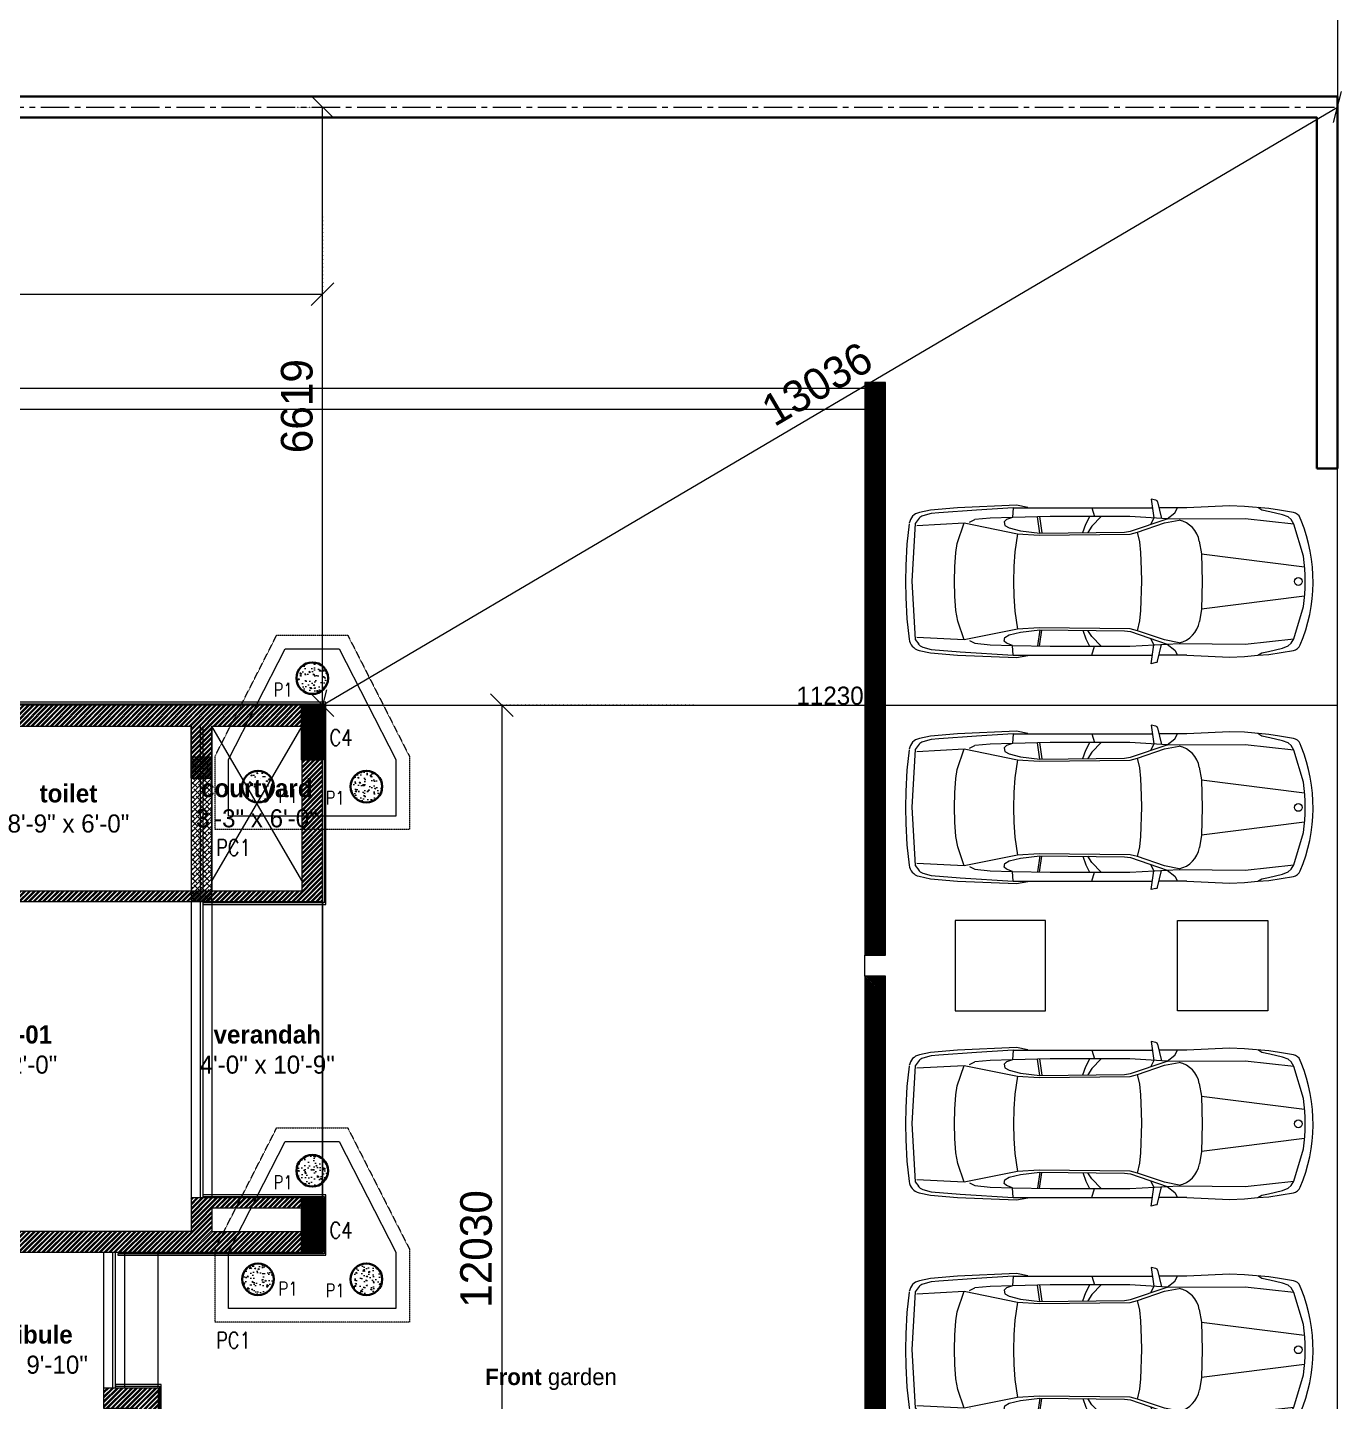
# Model space of a CAD drawing. Header units: metres. Extents: x 5205117 to 5948571, y 646915 to 1143748.
# Drawn here: x 5581328 to 5595868, y 679025 to 694226 of the extents above; entities that cross this region are included whole.
import ezdxf

# ---------------------------------------------------------------- set-up
doc = ezdxf.new("R2010")
doc.units = ezdxf.units.M
doc.header["$MEASUREMENT"] = 0
doc.header["$PDMODE"] = 35
doc.header["$PDSIZE"] = 10
for name, pattern in [('CENTER', [2, 1.25, -0.25, 0.25, -0.25]), ('DASHED', [0.75, 0.5, -0.25]), ('DOT', [0.25, 0, -0.25]), ('DOT2', [0.125, 0, -0.125]), ('HIDDEN', [0.375, 0.25, -0.125])]:
    doc.linetypes.add(name, pattern=pattern)
doc.layers.get('0').update_dxf_attribs({"color": 1, "linetype": 'DASHED', "lineweight": 30})
for name, color, linetype, lineweight in [('A-Center line', 1, 'CENTER', 9), ('CAR', 251, 'Continuous', 0), ('dim start point', 10, 'Continuous', 0), ('H-Lintel level', 250, 'Continuous', 0), ('landscape lines', 7, 'Continuous', 0), ('plot 5', 7, 'Continuous', 30), ('road', 7, 'Continuous', 9), ('S-COLUMN & WALL', 5, 'Continuous', 30), ('S-COLUMN_H', 250, 'Continuous', 0), ('S-FOUND-EXCAVATION', 253, 'HIDDEN', 0), ('S-FOUND-FOOTING', 7, 'Continuous', 15), ('S-PILE', 96, 'Continuous', 30), ('S-TEXT COL.', 1, 'Continuous', 0), ('S-TEXT PILE', 7, 'Continuous', 0)]:
    doc.layers.add(name, color=color, linetype=linetype, lineweight=lineweight)
doc.layers.add('A-GF', color=8, linetype='Continuous', lineweight=0, transparency=0.5)
doc.styles.add('CENTURY GOTHIC', font='GOTHIC.TTF')
doc.styles.add('SETU 1', font='romans.shx', dxfattribs={"width": 0.8})
doc.styles.get("Standard").update_dxf_attribs({"font": 'GOTHIC.TTF'})
doc.dimstyles.get("Standard").update_dxf_attribs({"dimtxt": 2, "dimasz": 1, "dimexe": 0, "dimexo": 0, "dimgap": 0.1, "dimtad": 1, "dimdsep": 46, "dimtxsty": 'Standard', "dimblk": 'OBLIQUE', "dimcen": 0.1, "dimclrd": 256, "dimclre": 256, "dimclrt": 256, "dimadec": 0, "dimazin": 0, "dimtfac": 1, "dimtofl": 0, "dimtmove": 1, "dimatfit": 2, "dimldrblk": 'OPEN90', "dimfxl": 1, "dimtolj": 1, "dimtzin": 0, "dimlwd": -1, "dimlwe": -1, "dimarcsym": 0})
pattern_1 = [(45, (2317953.326714668, 858628.1978286222), (-6.629126073623847, 6.629126073623841), [])]

# ---------------------------------------------------------------- blocks, each defined once
blk = doc.blocks.new('A$C4CA47BB0')
at = {"layer": 'CAR'}
for p, q in [((-4.23915245812168, -0.4433533960382192), (-4.512537461981992, -0.4867865871019603)), ((-4.119777241818156, -0.4335420214993064), (-4.23915245812168, -0.4433533960382192)), ((-4.119777241818156, -0.4335420214993064), (-4.161233670527508, -0.460955191476387)), ((-3.971470406830122, -0.4191985354336794), (-4.119777241818156, -0.4335420214993064)), ((-3.806537173546531, -0.4138500242424925), (-3.971470406830122, -0.4191985354336794)), ((-3.33223402553449, -0.434919695935605), (-3.806537173546531, -0.4138500242424925)), ((-3.33223402553449, -0.434919695935605), (-3.025185747348587, -0.434919695935605)), ((-3.199901198038788, -0.4903729141969961), (-3.231295683119242, -0.4343948675777938)), ((-3.00991424447966, -0.369602255830614), (-3.052684110818518, -0.5525249832808186)), ((-2.991567119879619, -0.3516633310682664), (-2.937115266826368, -0.3402373804092349)), ((-2.937115266826368, -0.3402373804092349), (-2.968129342465545, -0.5479710039053316)), ((-1.411737642163643, -0.434919695935605), (-2.951252830658632, -0.434919695935605)), ((-2.282170936856346, -0.4340686721770908), (-2.312277496794195, -0.5325705718460085)), ((-1.446908886851815, -0.4075885303900577), (-1.574946504506442, -0.4308814333089686)), ((-0.7938825493911279, -0.434919695935605), (-1.446908886851815, -0.4075885303900577)), ((-1.411737642163643, -0.434919695935605), (-1.405389132494747, -0.5429960684505204)), ((-0.8235004996040514, -0.4708066570692608), (-1.411737642163643, -0.434919695935605)), ((-0.4965825478921033, -0.4608185174256505), (-0.7938825493911279, -0.434919695935605)), ((-3.979561966223628, -0.5570188260753639), (-4.516194859586903, -0.6147335443038173)), ((-4.486498321801264, -0.5659226849147672), (-4.516194859586903, -0.6147335443038173)), ((-4.455077868648004, -0.5361714775062865), (-4.486498321801264, -0.5659226849147672)), ((-4.391557236740482, -0.5134398493537446), (-4.455077868648004, -0.5361714775062865)), ((-4.236782530078926, -0.4760002710045228), (-4.391557236740482, -0.5134398493537446)), ((-4.161233670527508, -0.460955191476387), (-4.236782530078926, -0.4760002710045228)), ((-3.248851464961263, -0.5621650596731342), (-3.979561966223628, -0.5570188260753639)), ((-2.703552525612395, -0.5325705718460085), (-3.248851464961263, -0.5621650596731342)), ((-3.248209552501066, -0.5716921521816403), (-3.086220733852315, -0.6028975714925764)), ((-3.11527171454145, -0.5557924042586819), (-3.199901198038788, -0.4903729141969961)), ((-2.708015844533293, -0.6954003914852365), (-3.11527171454145, -0.5557924042586819)), ((-3.086220733852315, -0.6028975714925764), (-2.785196136674131, -0.7053229275807098)), ((-2.968129342465545, -0.5479710039053316), (-2.935410030253479, -0.6175818315241486)), ((-1.821557061784915, -0.5325705718460085), (-2.703552525612395, -0.5325705718460085)), ((-2.384852329003479, -0.5325705718460085), (-2.282170936856346, -0.6395535519532132)), ((-2.216802927358003, -0.6154551832914876), (-2.257087148293067, -0.5325705718460085)), ((-1.405389132494747, -0.5429960684505204), (-1.821557061784915, -0.5325705718460085)), ((-1.702293918202485, -0.5355591777570226), (-1.728194562010685, -0.7116700705082621)), ((-1.705928992374538, -0.7149429584478639), (-1.679632449393466, -0.536125919490587)), ((-1.459355792665519, -0.7227443132760527), (-0.8694578325939799, -0.6032656802690326)), ((-1.405389132494747, -0.5429960684505204), (-1.335718168294988, -0.5660994500194647)), ((-1.155897486223693, -0.5485049438611895), (-1.405389132494747, -0.5429960684505204)), ((-1.335718168294988, -0.5660994500194647), (-1.310824812237115, -0.5892757244164386)), ((-1.310824812237115, -0.5892757244164386), (-1.319838010314925, -0.6300465049716877)), ((-0.9885196097475271, -0.5660994500194647), (-1.155897486223693, -0.5485049438611895)), ((-0.9285484029387587, -0.595741318184082), (-0.9885196097475271, -0.5660994500194647)), ((-0.8694578325939799, -0.6032656802690326), (-0.3464246906714834, -0.6294688293146464)), ((-0.8694578325939799, -0.6032656802690326), (-0.7997643171765956, -0.8122895068026992)), ((-0.5024791220293992, -0.4986662956089276), (-0.8235004996040514, -0.4708066570692608)), ((-0.413251923460848, -0.5239601066368778), (-0.5024791220293992, -0.4986662956089276)), ((-0.3692986876267241, -0.4879619839412044), (-0.4965825478921033, -0.4608185174256505)), ((-0.3286374741073814, -0.608530364710532), (-0.3658465288899606, -0.554970537632471)), ((-4.516194859586903, -0.6147335443038173), (-4.622074880100627, -0.9716824296428968)), ((-2.785196136674131, -0.7053229275807098), (-2.810944161128646, -0.8129619431347237)), ((-2.785196136674131, -0.7053229275807098), (-2.706967098980385, -0.7271689078843337)), ((-2.64346560143531, -0.7047871653030597), (-2.708015844533293, -0.6954003914852365)), ((-2.706967098980385, -0.7271689078843337), (-1.699226041338988, -0.7380846087526152)), ((-1.704436056157647, -0.7149593593348982), (-2.64346560143531, -0.7047871653030597)), ((-2.282170936856346, -0.6395535519532132), (-2.236429776652585, -0.7091971813460987)), ((-2.182683617285875, -0.7097785016430862), (-2.216802927358003, -0.6154551832914876)), ((-1.491078751050736, -0.6884136140015471), (-1.704436056157647, -0.7149593593348982)), ((-1.699226041338988, -0.7380846087526152), (-1.459355792665519, -0.7227443132760527)), ((-1.366186914467107, -0.6583726576063782), (-1.491078751050736, -0.6884136140015471)), ((-1.428274746747775, -0.9226109783958236), (-1.459355792665519, -0.7227443132760527)), ((-1.319838010314925, -0.6300465049716877), (-1.366186914467107, -0.6583726576063782)), ((-0.2905997189918708, -1.252655121228599), (-0.3286374741073814, -0.608530364710532)), ((-0.2361556108044169, -0.8369928859301581), (-0.2604740246842994, -0.6118761454781634)), ((-3.494170452457183, -0.9429863459099579), (-3.471569120234562, -0.8053154855642788)), ((-2.810944161128646, -0.8129619431347237), (-2.824308605406259, -0.9283239537271584)), ((-0.7997643171765956, -0.8122895068026992), (-0.7771700464454623, -0.9293189408163016)), ((-0.2226601872243918, -1.072504143536207), (-0.2361556108044169, -0.8369928859301581)), ((-4.635226568447251, -1.087376102595954), (-3.494170452457183, -0.9429863459099579)), ((-3.50375449249259, -1.25), (-3.494170452457183, -0.9429863459099579)), ((-2.824308605406259, -0.9283239537271584), (-2.834001073520994, -1.253956258195103)), ((-1.416734901044037, -1.086279065548297), (-1.428274746747775, -0.9226109783958236)), ((-0.7771700464454623, -0.9293189408163016), (-0.7646226851975368, -1.088748310068695)), ((-1.4146597333729, -1.246767203114359), (-1.416734901044037, -1.086279065548297)), ((-0.7646226851975368, -1.088748310068695), (-0.7622267890892542, -1.253236441527406)), ((-0.218342198373648, -1.250001822321792), (-0.2226601872243918, -1.072504143536207)), ((-4.729999999999563, -1.25), (-4.729925284855199, -1.25)), ((-3.494170452457183, -1.557017298735445), (-3.50375449249259, -1.25)), ((-2.834001073520994, -1.253956258195103), (-2.830616112860298, -1.380616656997518)), ((-1.416734901044037, -1.413722756773495), (-1.4146597333729, -1.246767203114359)), ((-0.7622267890892542, -1.253236441527406), (-0.7646226851975373, -1.41125533457307)), ((-0.3286374741073814, -1.891473279931233), (-0.2905997189918708, -1.252655121228599)), ((-0.2226601872243918, -1.427499501105558), (-0.218342198373648, -1.250001822321792)), ((-3.494170452457183, -1.557017298735445), (-4.635226568447251, -1.412625719724019)), ((-2.830616112860298, -1.380616656997518), (-2.824308605406259, -1.571677868598272)), ((-1.428274746747775, -1.577392666245942), (-1.416734901044037, -1.413722756773495)), ((-0.7646226851975373, -1.41125533457307), (-0.7771700464454627, -1.570684703827283)), ((-0.2361556108044172, -1.663008936391634), (-0.2226601872243918, -1.427499501105558)), ((-4.622074880100627, -1.528319392678895), (-4.516194859586903, -1.885270100339767)), ((-3.471106250783123, -1.694609799287718), (-3.494170452457183, -1.557017298735445)), ((-2.824308605406259, -1.571677868598272), (-2.810944161128646, -1.687039879187068)), ((-1.45935579266552, -1.777257509049377), (-1.428274746747775, -1.577392666245942)), ((-0.7929757170659288, -1.669490931048131), (-0.8694578325939804, -1.89673614205276)), ((-0.7771700464454627, -1.570684703827283), (-0.7929757170659288, -1.669490931048131)), ((-0.2604740246842994, -1.888127499163602), (-0.2361556108044172, -1.663008936391634)), ((-2.708015844533293, -1.804601430838375), (-3.11527171454145, -1.944211240386721)), ((-2.785196136674131, -1.794678894739263), (-3.086220733852315, -1.897106073151008)), ((-2.810944161128646, -1.687039879187068), (-2.785196136674131, -1.794678894739263)), ((-2.706967098980385, -1.772832914441096), (-2.785196136674131, -1.794678894739263)), ((-2.64346560143531, -1.795214657020551), (-2.708015844533293, -1.804601430838375)), ((-1.699226041338989, -1.761917213572815), (-2.706967098980385, -1.772832914441096)), ((-1.704436056157647, -1.785042462990532), (-2.64346560143531, -1.795214657020551)), ((-2.282170936856346, -1.860448270370398), (-2.236429776652585, -1.790806463299305)), ((-2.182683617285875, -1.790223320680525), (-2.216802927358003, -1.884548461350278)), ((-1.701894374393305, -1.967150613092599), (-1.728194562010686, -1.788333574137141)), ((-1.491078751050736, -1.811588208322064), (-1.704436056157647, -1.785042462990532)), ((-1.704436056157647, -1.785042462990532), (-1.679632449393466, -1.963875902834843)), ((-1.45935579266552, -1.777257509049377), (-1.699226041338989, -1.761917213572815)), ((-1.366186914467107, -1.841630987037206), (-1.491078751050736, -1.811588208322064)), ((-0.8694578325939804, -1.89673614205276), (-1.45935579266552, -1.777257509049377)), ((-4.598383344531612, -1.923061386583868), (-4.586388374244052, -1.951834007786601)), ((-4.516194859586903, -1.885270100339767), (-4.486498321801264, -1.934079137408844)), ((-4.516194859586903, -1.885270100339767), (-3.979561966223628, -1.942984818566401)), ((-4.486498321801264, -1.934079137408844), (-4.455077868648004, -1.963832167139117)), ((-4.455077868648004, -1.963832167139117), (-4.391557236740482, -1.986563795288021)), ((-3.979561966223628, -1.942984818566401), (-3.248851464961263, -1.937836762648658)), ((-3.248851464961263, -1.937836762648658), (-3.11527171454145, -1.944211240386721)), ((-3.086220733852315, -1.897106073151008), (-3.248209552501066, -1.928309670138333)), ((-3.11527171454145, -1.944211240386721), (-3.199901198038788, -2.009628908122977)), ((-3.11527171454145, -1.944211240386721), (-2.703552525612395, -1.967433072799395)), ((-3.009936567905243, -2.130392277207648), (-3.052695044741995, -1.947471372079235)), ((-2.968144376609416, -1.952027173778333), (-2.935420964178775, -1.882414523834086)), ((-2.937138045836036, -2.159758974950819), (-2.968144376609416, -1.952027173778333)), ((-2.703552525612395, -1.967433072799395), (-1.821557061784915, -1.967433072799395)), ((-2.386665993659335, -1.969319174701013), (-2.282170936856346, -1.860448270370398)), ((-2.282170936856346, -2.06593315014652), (-2.312277496794195, -1.967433072799395)), ((-2.216802927358003, -1.884548461350278), (-2.258005142333786, -1.969319174701013)), ((-1.821557061784915, -1.967433072799395), (-1.405389132494747, -1.95700575387491)), ((-1.411737642163644, -2.065083948709798), (-1.405389132494747, -1.95700575387491)), ((-1.405389132494747, -1.95700575387491), (-1.335718168294989, -1.933902372304146)), ((-1.405389132494747, -1.95700575387491), (-1.155897486223694, -1.951498700780576)), ((-1.319838010314925, -1.869955317353742), (-1.366186914467107, -1.841630987037206)), ((-1.335718168294989, -1.933902372304146), (-1.310824812237115, -1.910726097907173)), ((-1.310824812237115, -1.910726097907173), (-1.319838010314925, -1.869955317353742)), ((-1.155897486223694, -1.951498700780576), (-0.9885196097475275, -1.933902372304146)), ((-0.9285472639912771, -1.904262326457683), (-0.9885196097475275, -1.933902372304146)), ((-0.3464246906714834, -1.870532993008965), (-0.8694578325939804, -1.89673614205276)), ((-0.5024791220293992, -2.001335526711102), (-0.4133302832469781, -1.975770189903471)), ((-0.3692278449143487, -1.948480937737259), (-0.3286374741073814, -1.891473279931233)), ((-4.512537461981992, -2.013215235219832), (-4.358796466727654, -2.039112234389904)), ((-4.391557236740482, -1.986563795288021), (-4.250923738552956, -2.020351443001346)), ((-4.358796466727654, -2.039112234389904), (-4.239152458121681, -2.056650248607184)), ((-4.250923738552956, -2.020351443001346), (-4.161233670527508, -2.039046630845405)), ((-4.239152458121681, -2.056650248607184), (-3.971470406830122, -2.080803286886294)), ((-4.161233670527508, -2.039046630845405), (-4.119777241818157, -2.066457978500694)), ((-3.971470406830122, -2.080803286886294), (-3.806537173546531, -2.086153620399273)), ((-3.806537173546531, -2.086153620399273), (-3.33223402553449, -2.065082126389825)), ((-3.33223402553449, -2.065082126389825), (-3.025200781492458, -2.065082126389825)), ((-3.199901198038788, -2.009628908122977), (-3.231295683119242, -2.065605132422206)), ((-1.411737642163644, -2.065083948709798), (-2.951267864802503, -2.065082126389825)), ((-1.574946504506443, -2.069120389012824), (-1.446908886851816, -2.092415114255346)), ((-1.446908886851816, -2.092415114255346), (-0.7938825493911283, -2.065083948709798)), ((-1.411737642163644, -2.065083948709798), (-1.006859445064038, -2.03926895396944)), ((-1.006859445064038, -2.03926895396944), (-0.587145963101648, -2.009966037447157)), ((-0.7938825493911283, -2.065083948709798), (-0.4965825478921033, -2.039183304896142)), ((-0.587145963101648, -2.009966037447157), (-0.5024791220293992, -2.001335526711102)), ((-0.4965825478921033, -2.039183304896142), (-0.3731241943169152, -2.012910907666082)), ((-2.991581698444861, -2.148333024293606), (-2.937138045836036, -2.159758974950819))]:
    blk.add_line(p, q, dxfattribs=at)
at = {"layer": 'CAR', "linetype": 'DOT', "ltscale": 200}
blk.add_lwpolyline([(-5.000000000000001, -2.5), (0, -2.5), (0, 0), (-5, 0)], close=True, dxfattribs=at)
at = {"layer": 'CAR'}
blk.add_circle((-4.566302300139796, -1.249998177680027), 0.04299394059769752, dxfattribs=at)
for centre, radius, start, end in [((-2.986655510068886, -0.3750400607405027), 0.02388629608166429, 101.8560145927784, 166.8450830646642), ((-2.943378127420146, -1.249998177680027), 1.78663175302919, 156.8697197759447, 202.1307612114779), ((-4.496660948649151, -0.5810023885314877), 0.09554134974888392, 99.56185476926768, 159.9007449463977), ((-3.18715953184801, -0.8530675766414788), 0.288391726814776, 102.2413048067315, 170.4690512149974), ((-0.4396678284447262, -0.61607295000249), 0.0958247381144163, 34.7318926638975, 73.99907725951901), ((-0.4029587728946353, -0.6272674659339827), 0.1433131759158288, 6.16525159085062, 76.41699488329039), ((-2.689220884625684, -1.250001822321792), 1.952793861006529, 171.8060920894292, 188.1938001605358), ((-3.18715953184801, -1.646936068003924), 0.287920138940791, 189.5309122793852, 257.7586450550641), ((-4.496660948649151, -1.919001256110278), 0.09554152472623277, 200.099348938389, 260.4381452307323), ((-0.4396678284447262, -1.883930694639275), 0.0955411491597455, 286.0012005063302, 317.4973570530997), ((-0.4029587728946353, -1.872736178707783), 0.1433137316082339, 282.0139402735163, 351.7917600206507), ((-2.986677833499925, -2.124956294623189), 0.02388556084065407, 193.1504116226357, 258.1420177111038)]:
    blk.add_arc(centre, radius, start, end, dxfattribs=at)
blk = doc.blocks.new('jhdbdjh')
at = {"layer": 'A-GF', "ltscale": 10}
h = blk.add_hatch(dxfattribs=at)
h.set_pattern_fill('ANSI31', color=256, scale=100, angle=180)
h.set_pattern_definition([(225, (3369633.95141485, -359485.3135902446), (8.83883476483184, -8.838834764831851), [])])
h.paths.add_polyline_path([(5590823.789110925, 683962.8260536629), (5590823.789110925, 690297.8260537821), (5590593.789110925, 690297.8260537821), (5590593.789110925, 683962.8260536629)])
h.paths.add_polyline_path([(5590593.789110925, 683732.8260536629), (5590593.789110925, 677397.8260536629), (5590823.789110925, 677397.8260536629), (5590823.789110925, 683732.8260536629)])
blk.add_line((5590593.789110925, 683732.8260536629), (5590593.789110925, 683962.8260536629), dxfattribs=at)
for points in [[(5590823.789110925, 683962.8260536629), (5590823.789110925, 690297.8260537821), (5590593.789110925, 690297.8260537821), (5590593.789110925, 683962.8260536629)], [(5592593.789110925, 683347.8260536629), (5592593.789110925, 684347.8260536629), (5591593.789110925, 684347.8260536629), (5591593.789110925, 683347.8260536629)], [(5594053.789110925, 683347.8260536629), (5594053.789110925, 684347.8260536629), (5595053.789110925, 684347.8260536629), (5595053.789110925, 683347.8260536629)], [(5590593.789110925, 683732.8260536629), (5590593.789110925, 677397.8260536629), (5590823.789110925, 677397.8260536629), (5590823.789110925, 683732.8260536629)]]:
    blk.add_lwpolyline(points, close=True, dxfattribs=at)
for points in [[(5590593.789110925, 690231.5669097144), (5541387.863871362, 690231.5669097144)], [(5590593.789110925, 690001.5669095952), (5541387.863871362, 690001.5669095952)]]:
    blk.add_lwpolyline(points, dxfattribs=at)
at = {"layer": 'A-GF', "ltscale": 10, "xscale": 1000, "yscale": 1000, "zscale": 1000, "rotation": 180}
for p in [(5590823.789110925, 686847.8260536629), (5590823.789110925, 684347.8260536629), (5590823.789110925, 680847.8260536629), (5590823.789110925, 678347.8260536629)]:
    blk.add_blockref('A$C4CA47BB0', p, dxfattribs=at)
at = {"layer": 'A-GF', "ltscale": 10, "char_height": 200, "attachment_point": 5, "style": 'CENTURY GOTHIC'}
for s, insert, width in [('\\pxt7;{\\fCentury Gothic|b1|i0|c0|p34;courtyard\\P}3\'-3" x 6\'-0"', (5583866.289110925, 685642.826054259), 5030.203356218762), ('\\pxt7;{\\fCentury Gothic|b1|i0|c0|p34;toilet\\P}8\'-9" x 6\'-0"', (5581781.289110925, 685585.3260536629), 5030.203356218762), ('{\\fCentury Gothic|b1|i0|c0|p34;bedroom-01 \\P}15\'-0" x 12\'-0"', (5580835.416197564, 682917.8260537821), 5030.203356218762), ('{\\fCentury Gothic|b1|i0|c0|p34;verandah \\P}4\'-0" x 10\'-9"', (5583981.289111879, 682917.8260537821), 5030.203356218762), ('{\\fCentury Gothic|b1|i0|c0|p34;vestibule \\P}6\'-1" x 9\'-10"{\\fCentury Gothic|b1|i0|c0|p34; }', (5581248.931639459, 679598.2052400548), 5030.203356218762), ('{\\fCentury Gothic|b1|i0|c0|p34;\\H0.91667x;Front\\fCentury Gothic|b0|i0|c0|p34; garden}', (5587120.898527887, 679271.0770180661), 7030.203356218762)]:
    blk.add_mtext(s, dxfattribs=dict(at, insert=insert, width=width))
blk = doc.blocks.new('A$C0CD20493')
at = {"layer": 'H-Lintel level', "ltscale": 5}
h = blk.add_hatch(dxfattribs=at)
h.set_pattern_fill('ANSI38', color=256, scale=300)
h.set_pattern_definition([(45, (-625497.8436749284, -251727.5935521825), (-26.51650429449553, 26.51650429449553), []), (135, (-625497.8436749284, -251727.5935521825), (-79.54951288348659, 26.51650429449554), [93.75, -56.25])])
h.paths.add_polyline_path([(-1374.999999995809, 11480.00000125618), (-1604.999999995693, 11480.00000125618), (-1604.999999995285, 9885.00000125618), (-1374.999999995402, 9885.00000125618)])
blk.add_lwpolyline([(-1374.999999995809, 11480.00000125618), (-1604.999999995693, 11480.00000125618), (-1604.999999995285, 9885.00000125618), (-1374.999999995402, 9885.00000125618)], close=True, dxfattribs=at)
blk = doc.blocks.new('GDFHT')
at = {"layer": 'A-GF', "ltscale": 5}
h = blk.add_hatch(dxfattribs=at)
h.set_pattern_fill('ANSI32', color=256, scale=100)
h.set_pattern_definition([(45, (2320835.068037652, 508085.1930106306), (-26.51650429449554, 26.51650429449554), []), (45, (2320852.745707152, 508085.1930106306), (-26.51650429449554, 26.51650429449554), [])])
h.paths.add_polyline_path([(2616193.506646551, 707362.9062811908), (2616193.506646551, 707477.906281191), (2612618.506646547, 707477.906281191), (2612618.506646547, 707962.9062811898), (2611163.506646551, 707962.9062811908), (2611163.506646551, 707362.9062811902), (2612388.506646547, 707362.90628119), (2612388.506646546, 705977.9062811899), (2606393.506646547, 705977.9062811899), (2606393.506646547, 701382.906281191), (2606993.506646547, 701382.906281191), (2606993.506646547, 702212.9062811909), (2606623.506646547, 702212.9062811909), (2606623.506646547, 704247.90628119), (2608773.506646547, 704247.90628119), (2608773.506646547, 704947.9062811893), (2608658.506646547, 704947.9062811893), (2608658.506646547, 704362.90628119), (2606623.506646547, 704362.90628119), (2606623.506646547, 705747.9062811899), (2613548.506646547, 705747.9062811891), (2613548.506646547, 705862.90628119), (2612618.506646547, 705862.90628119), (2612618.506646547, 707362.9062811901), (2614878.506646551, 707362.9062811907), (2614878.506646551, 705862.9062811907), (2614448.506646547, 705862.90628119), (2614448.506646547, 705747.90628119), (2616193.506646551, 705747.9062811907), (2616193.506646551, 705862.9062811907), (2614993.506646551, 705862.9062811907), (2614993.506646551, 707362.9062811907), (2616193.506646551, 707362.9062811907)])
h.paths.add_polyline_path([(2606623.506646547, 701497.906281191), (2606878.506646547, 701497.906281191), (2606878.506646547, 701982.9062811909), (2606623.506646547, 701982.9062811909)], flags=16)
h.paths.add_polyline_path([(2632918.506646551, 705862.9062811908), (2632918.506646551, 704107.9062811905), (2632318.506646551, 704107.9062811905), (2632318.506646551, 704337.9062811905), (2632688.506646551, 704337.9062811905), (2632688.506646551, 705632.9062811908), (2632318.506646551, 705632.9062811908), (2632318.506646551, 705862.9062811908), (2632917.246974783, 705862.9062811908)])
h.paths.add_polyline_path([(2628478.506646551, 707362.9062811908), (2634738.506646551, 707362.9062811908), (2634738.506646551, 707962.9062811908), (2633283.506646555, 707962.9062811908), (2633283.506646555, 707592.9062811907), (2628478.506646551, 707592.9062811908)], flags=17)
h.paths.add_polyline_path([(2634508.506646551, 707847.9062811908), (2633513.506646555, 707847.9062811908), (2633513.506646555, 707592.9062811907), (2634508.506646551, 707592.9062811907)], flags=16)
h.paths.add_polyline_path([(2617193.506646551, 702212.9062811909), (2616143.506646551, 702212.9062811919), (2616143.506646551, 701382.9062811917), (2617423.506646551, 701382.9062811909), (2617423.506646551, 705862.9062811908), (2617193.506646551, 705862.9062811908)])
h.paths.add_polyline_path([(2617193.506646551, 701982.9062811909), (2616258.506646551, 701982.9062811919), (2616258.506646551, 701497.9062811917), (2617193.506646551, 701497.9062811909)], flags=16)
h.paths.add_polyline_path([(2615303.506646547, 713182.9062811914), (2615303.506646547, 712607.9062811907), (2615418.506646547, 712607.9062811907), (2615418.506646547, 713182.9062811914), (2617193.506646551, 713182.9062811914), (2617193.506646551, 711357.9062811907), (2616418.506646551, 711357.9062811907), (2616418.506646551, 711242.9062811907), (2617193.506646551, 711242.9062811907), (2617193.506646551, 707362.9062811907), (2617423.506646551, 707362.9062811907), (2617423.506646551, 713412.9062811914), (2611163.506646551, 713412.9062811914), (2611163.506646551, 711242.9062811907), (2615418.506646551, 711242.9062811907), (2615418.506646551, 711757.9062811916), (2615303.506646551, 711757.9062811916), (2615303.506646551, 711357.9062811907), (2611393.506646551, 711357.9062811906), (2611393.506646551, 713182.9062811914), (2612388.506646547, 713182.9062811914), (2612388.506646547, 712607.9062811907), (2612618.506646547, 712607.9062811907), (2612618.506646547, 713182.9062811914)])
h.paths.add_polyline_path([(2611393.506646551, 707592.9062811912), (2611393.506646551, 707847.9062811905), (2612388.506646547, 707847.9062811898), (2612388.506646547, 707592.906281191)], flags=16)
h.paths.add_polyline_path([(2630208.506646551, 701382.9062811907), (2630208.506646551, 701982.9062811907), (2632918.506646551, 701982.9062811909), (2632918.506646551, 701382.9062811908)])
h.paths.add_polyline_path([(2632688.506646551, 701612.9062811909), (2630438.506646551, 701612.9062811907), (2630438.506646551, 701867.9062811907), (2632688.506646551, 701867.9062811907)], flags=16)
h.paths.add_polyline_path([(2626423.506646551, 701382.9062811907), (2626423.506646551, 705862.9062811907), (2627478.506646551, 705862.9062811907), (2627478.506646551, 705747.9062811907), (2626653.506646551, 705747.9062811907), (2626653.506646551, 701612.9062811907), (2628478.506646551, 701612.9062811907), (2628478.506646551, 701982.9062811907), (2628708.506646551, 701982.9062811907), (2628708.506646551, 701382.9062811907)])
h.paths.add_polyline_path([(2612618.506646547, 701382.906281191), (2610688.506646547, 701382.9062811912), (2610688.506646547, 702212.9062811912), (2610803.506646547, 702212.9062811912), (2610803.506646547, 701497.9062811909), (2612388.506646547, 701497.9062811909), (2612388.506646547, 704847.90628119), (2612618.506646546, 704847.90628119)], flags=16)
h.paths.add_polyline_path([(2630438.506646551, 705862.9062811906), (2630208.506646551, 705862.9062811906), (2630208.506646551, 704107.9062811905), (2630808.506646551, 704107.9062811905), (2630808.506646551, 704337.9062811905), (2630438.506646551, 704337.9062811905)])
h.paths.add_polyline_path([(2626423.506646551, 713412.9062811914), (2626423.506646551, 707362.9062811908), (2627253.506646551, 707362.9062811908), (2627253.506646551, 707592.9062811908), (2626653.506646551, 707592.9062811908), (2626653.506646551, 708592.9062811908), (2627253.506646551, 708592.9062811908), (2627253.506646551, 708707.9062811908), (2626653.506646551, 708707.9062811908), (2626653.506646551, 710532.9062811908), (2627253.506646551, 710532.9062811908), (2627253.506646551, 710762.9062811908), (2626653.506646551, 710762.9062811907), (2626653.506646551, 713182.9062811914), (2628478.506646551, 713182.9062811915), (2628478.506646551, 710762.9062811907), (2628153.506646551, 710762.9062811908), (2628153.506646551, 710532.9062811908), (2628478.506646551, 710532.9062811908), (2628478.506646551, 708707.9062811908), (2628153.506646551, 708707.9062811908), (2628153.506646551, 708592.9062811908), (2628708.506646551, 708592.9062811908), (2628708.506646551, 711242.9062811907), (2629483.506646551, 711242.9062811907), (2629483.506646551, 711357.9062811908), (2628708.506646551, 711357.9062811908), (2628708.506646551, 713182.9062811915), (2630483.506646555, 713182.9062811915), (2630483.506646555, 712607.9062811907), (2630598.506646555, 712607.9062811907), (2630598.506646555, 713182.9062811915), (2633283.506646555, 713182.9062811915), (2633283.506646555, 712607.9062811907), (2633513.506646556, 712607.9062811907), (2633513.506646556, 713182.9062811915), (2634508.506646551, 713182.9062811914), (2634508.506646551, 711357.9062811907), (2630598.506646555, 711357.9062811907), (2630598.506646555, 711757.9062811916), (2630483.506646551, 711757.9062811916), (2630483.506646551, 711242.9062811907), (2634738.506646551, 711242.9062811907), (2634738.506646551, 713412.9062811914)])
h.paths.add_polyline_path([(2628478.506646551, 705862.9062811907), (2628708.506646551, 705862.9062811907), (2628708.506646551, 704107.9062811905), (2628478.506646551, 704107.9062811905)], flags=17)
h = blk.add_hatch(dxfattribs=at)
h.set_pattern_fill('ANSI31', color=256, scale=74.99999999999955, angle=2.544443745170813e-14)
h.set_pattern_definition(pattern_1)
h.paths.add_polyline_path([(2634508.506646551, 712812.9062811914), (2634738.506646551, 712812.9062811914), (2634738.506646551, 713412.9062811914), (2634508.506646551, 713412.9062811914)])
h = blk.add_hatch(dxfattribs=at)
h.set_pattern_fill('ANSI31', color=256, scale=74.99999999999955, angle=2.544443745170813e-14)
h.set_pattern_definition(pattern_1)
h.paths.add_polyline_path([(2634508.506646551, 707362.9062811908), (2634738.506646551, 707362.9062811908), (2634738.506646551, 707962.9062811908), (2634508.506646551, 707962.9062811908)])
for p, q in [((2633283.506646555, 713182.9062811914), (2633283.506646555, 711357.9062811914)), ((2633383.506646555, 713182.9062811914), (2633383.506646555, 711357.9062811914)), ((2633413.506646555, 713182.9062811914), (2633413.506646555, 711357.9062811915)), ((2634508.506646551, 711472.9062811907), (2633513.506646555, 713182.9062811914)), ((2634508.506646551, 713182.9062811914), (2633513.506646555, 711472.9062811907)), ((2633513.506646555, 713182.9062811914), (2633513.506646555, 711357.9062811915)), ((2633283.506646555, 711242.9062811908), (2633283.506646555, 707962.9062811908)), ((2633383.506646555, 711242.9062811908), (2633383.506646555, 707962.9062811908)), ((2633413.506646555, 711242.9062811908), (2633413.506646556, 707962.9062811908)), ((2633513.506646555, 711242.9062811908), (2633513.506646555, 707962.9062811908)), ((2634738.506646551, 711242.9062811907), (2634738.506646551, 707962.9062811908)), ((2634738.506646551, 707962.9062811908), (2634738.506646551, 711242.9062811907)), ((2632318.506646551, 705862.9062811908), (2632318.506646551, 707362.9062811909)), ((2632418.506646551, 705862.9062811908), (2632418.506646551, 707362.9062811909)), ((2632448.506646551, 705862.9062811908), (2632448.506646551, 707362.9062811909)), ((2632548.506646551, 705862.9062811908), (2632548.506646551, 707362.9062811909)), ((2632918.506646551, 705862.9062811908), (2632918.506646551, 707362.9062811909))]:
    blk.add_line(p, q, dxfattribs=at)
at = {"layer": 'A-GF', "ltscale": 5, "flags": 128}
for points in [[(2626406.506646551, 713429.9062811914), (2634755.506646551, 713429.9062811914), (2634755.506646551, 711225.9062811907), (2633413.506646555, 711225.9062811907), (2633413.506646555, 711207.9062811907), (2634773.506646551, 711207.9062811907), (2634773.506646551, 713447.9062811914), (2626388.506646551, 713447.9062811914), (2626388.506646551, 707492.9062811907), (2626406.506646551, 707492.9062811907)], [(2634508.506646551, 712812.9062811914), (2634738.506646551, 712812.9062811914), (2634738.506646551, 713412.9062811914), (2634508.506646551, 713412.9062811914)], [(2633413.506646556, 707979.9062811908), (2634755.506646551, 707979.9062811909), (2634755.506646551, 707345.9062811908), (2632473.506646551, 707345.9062811907), (2632473.506646551, 707327.9062811907), (2634773.506646551, 707327.9062811908), (2634773.506646551, 707997.9062811909), (2633413.506646556, 707997.9062811908)], [(2634508.506646551, 707362.9062811908), (2634738.506646551, 707362.9062811908), (2634738.506646551, 707962.9062811908), (2634508.506646551, 707962.9062811908)], [(2632448.506646551, 705879.9062811908), (2632935.506646551, 705879.9062811908), (2632935.506646551, 704090.9062811905), (2632301.506646551, 704090.9062811905), (2632301.506646551, 704337.9062811906), (2632283.506646551, 704337.9062811906), (2632283.506646551, 704072.9062811905), (2632953.506646551, 704072.9062811905), (2632953.506646551, 705897.9062811908), (2632448.506646551, 705897.9062811908)]]:
    blk.add_lwpolyline(points, close=True, dxfattribs=at)
at = {"layer": 'A-GF', "ltscale": 5}
for points in [[(2630598.506646555, 713182.9062811915), (2633283.506646555, 713182.9062811915), (2633283.506646555, 712607.9062811907), (2633513.506646556, 712607.9062811907), (2633513.506646556, 713182.9062811915), (2634508.506646551, 713182.9062811914), (2634508.506646551, 711357.9062811907), (2630598.506646555, 711357.9062811907)], [(2630483.506646551, 711242.9062811907), (2634738.506646551, 711242.9062811907), (2634738.506646551, 713412.9062811914), (2626423.506646551, 713412.9062811914)]]:
    blk.add_lwpolyline(points, dxfattribs=at)
at = {"layer": 'A-GF', "ltscale": 5, "flags": 128}
blk.add_lwpolyline([(2633513.506646556, 713182.9062811914), (2633513.506646556, 712607.9062811907), (2633283.506646555, 712607.9062811907), (2633283.506646555, 713182.9062811914)], dxfattribs=at)
at = {"layer": 'A-GF', "ltscale": 5}
for points in [[(2628478.506646551, 707362.9062811908), (2634738.506646551, 707362.9062811908), (2634738.506646551, 707962.9062811908), (2633283.506646555, 707962.9062811908), (2633283.506646555, 707592.9062811907), (2628478.506646551, 707592.9062811908)], [(2634508.506646551, 707847.9062811908), (2633513.506646555, 707847.9062811908), (2633513.506646555, 707592.9062811907), (2634508.506646551, 707592.9062811907)], [(2632918.506646551, 705862.9062811908), (2632918.506646551, 704107.9062811905), (2632318.506646551, 704107.9062811905), (2632318.506646551, 704337.9062811905), (2632688.506646551, 704337.9062811905), (2632688.506646551, 705632.9062811908), (2632318.506646551, 705632.9062811908), (2632318.506646551, 705862.9062811908), (2632917.246974783, 705862.9062811908)]]:
    blk.add_lwpolyline(points, close=True, dxfattribs=at)
blk.add_blockref('A$C0CD20493', (2634888.506646551, 701357.9062799345), dxfattribs=at)
blk = doc.blocks.new('P2')
at = {"layer": 'S-PILE', "lineweight": 0}
h = blk.add_hatch(dxfattribs=at)
h.set_pattern_fill('AR-CONC', color=256, scale=20)
h.set_pattern_definition([(49.99999999999999, (0, 0), (143.4520365201507, -12.55042699651902), [15, -165]), (355, (0, 0), (-27.7502667226, 150.4384267400024), [12, -132]), (100.45144446, (11.9543362, -1.0458688), (115.7017693454224, 137.8879981937259), [12.7480384, -140.2284224]), (46.18420000000001, (0, 40), (213.4482661343145, -33.10385615861531), [22.5, -247.5]), (96.63563549, (17.787349, 37.2413386), (186.9323891348457, 194.8237201549101), [19.1220684, -210.342752]), (351.1841639899999, (0, 40), (186.9323890109546, 194.823720053998), [18, -198.0000002]), (21, (20, 30), (119.3814104236923, -80.52377813306776), [15, -165]), (326.0000000000001, (20, 30), (48.66306638431634, 145.0300090093706), [12, -132]), (71.45144474, (29.9484508, 23.2896852), (168.0444753459942, 64.50623056127077), [12.748038, -140.2284224]), (37.50000000000001, (0, 0), (2.431971063458134, 66.5787707662623), [0, -130.4, 0, -134, 0, -132.5]), (7.499999999999999, (0, 0), (52.61390748842972, 78.88234237647205), [0, -76.39999999999999, 0, -127.4, 0, -50.5]), (327.5, (-44.6, 0), (106.7644872344818, -4.510974346875951), [0, -50, 0, -156, 0, -207]), (317.5, (-64.6, 0), (116.6372338684772, 20.02099646646354), [0, -65, 0, -103.6, 0, -147])])
edge = h.paths.add_edge_path()
edge.add_arc((0, 0), 175, 0, 360)
at = {"layer": 'S-PILE'}
blk.add_circle((0, 0), 175, dxfattribs=at)
blk = doc.blocks.new('_Oblique')
at = {"color": 0, "linetype": 'ByBlock', "lineweight": -2}
blk.add_line((-0.5, -0.5), (0.5, 0.5), dxfattribs=at)
blk = doc.blocks.new('*D1108')
at = {"layer": 'Defpoints', "color": 0, "ltscale": 5, "transparency": 16777216}
for p in [(5595824.098395789, 693346.5669089393), (5595824.098395789, 693346.5669089397), (5584593.789110925, 686727.8260537828)]:
    blk.add_point(p, dxfattribs=at)
at = {"layer": 'dim start point', "color": 1, "ltscale": 5, "transparency": 16777216}
blk.add_line((5584593.789110924, 686727.8260537833), (5595824.098395789, 693346.5669089397), dxfattribs=at)
at = {"layer": 'dim start point', "linetype": 'DOT2', "ltscale": 5, "transparency": 16777216}
for p, q in [((5595824.098395789, 693346.5669089393), (5595824.098395789, 693346.5669089397)), ((5584593.789110925, 686727.8260537828), (5584593.789110924, 686727.8260537833))]:
    blk.add_line(p, q, dxfattribs=at)
at = {"layer": 'dim start point', "color": 1, "ltscale": 5, "transparency": 16777216, "xscale": 250, "yscale": 250, "zscale": 250}
for p, rotation in [((5595824.098395789, 693346.5669089397), 30.51356983705248), ((5584593.789110924, 686727.8260537833), 210.5135698370525)]:
    blk.add_blockref('_Oblique', p, dxfattribs=dict(at, rotation=rotation))
at = {"layer": 'dim start point', "color": 1, "ltscale": 5, "transparency": 16777216, "insert": (5590064.844660952, 690281.695761631), "char_height": 350, "attachment_point": 5, "rotation": 30.51356983705248}
blk.add_mtext('\\A1;13036', dxfattribs=at)
blk = doc.blocks.new('_Open90')
at = {"color": 0, "linetype": 'ByBlock', "lineweight": -2}
for p, q in [((0, 0), (-1, 0)), ((-0.5, 0.5), (0, 0)), ((0, 0), (-0.5, -0.5))]:
    blk.add_line(p, q, dxfattribs=at)
blk = doc.blocks.new('*D1109')
at = {"layer": 'Defpoints', "color": 0, "ltscale": 5, "transparency": 16777216}
for p in [(5595823.789110925, 686727.8260537827), (5584593.789110925, 686517.6764875872), (5595823.789110925, 686517.6764875872)]:
    blk.add_point(p, dxfattribs=at)
at = {"layer": 'dim start point', "linetype": 'DOT2', "ltscale": 5, "transparency": 16777216}
for p, q in [((5584593.789110925, 686517.6764875872), (5584593.789110925, 686727.8260537827)), ((5595823.789110925, 686517.6764875872), (5595823.789110925, 686727.8260537827))]:
    blk.add_line(p, q, dxfattribs=at)
at = {"layer": 'dim start point', "ltscale": 5, "transparency": 16777216}
blk.add_line((5584593.789110925, 686727.8260537827), (5595823.789110925, 686727.8260537827), dxfattribs=at)
at = {"layer": 'dim start point', "ltscale": 5, "transparency": 16777216, "rotation": 180}
blk.add_blockref('_Oblique', (5584593.789110925, 686727.8260537827), dxfattribs=at)
at = {"layer": 'dim start point', "ltscale": 5, "transparency": 16777216}
blk.add_blockref('_Oblique', (5595823.789110925, 686727.8260537827), dxfattribs=at)
at = {"layer": 'dim start point', "ltscale": 5, "transparency": 16777216, "insert": (5590208.789110925, 686832.9566452171), "char_height": 200, "attachment_point": 5}
blk.add_mtext('\\A1;11230', dxfattribs=at)
blk = doc.blocks.new('*D1110')
at = {"layer": 'Defpoints', "color": 0, "ltscale": 5, "transparency": 16777216}
for p in [(5584308.420565552, 693346.5669089397), (5584593.789110929, 693346.5669089397), (5584440.888382132, 686727.826053783)]:
    blk.add_point(p, dxfattribs=at)
at = {"layer": 'dim start point', "linetype": 'DOT2', "ltscale": 5, "transparency": 16777216}
for p, q in [((5584308.420565552, 693346.5669089397), (5584593.789110929, 693346.5669089397)), ((5584440.888382132, 686727.826053783), (5584593.789110929, 686727.826053783))]:
    blk.add_line(p, q, dxfattribs=at)
at = {"layer": 'dim start point', "color": 1, "ltscale": 5, "transparency": 16777216}
blk.add_line((5584593.789110929, 686727.826053783), (5584593.789110929, 693346.5669089397), dxfattribs=at)
at = {"layer": 'dim start point', "color": 1, "ltscale": 5, "transparency": 16777216, "xscale": 250, "yscale": 250, "zscale": 250}
for p, rotation in [((5584593.789110929, 693346.5669089397), 90), ((5584593.789110929, 686727.826053783), 270)]:
    blk.add_blockref('_Oblique', p, dxfattribs=dict(at, rotation=rotation))
at = {"layer": 'dim start point', "color": 1, "ltscale": 5, "transparency": 16777216, "insert": (5584309.985575918, 690037.1964813595), "char_height": 350, "attachment_point": 5, "rotation": 90}
blk.add_mtext('\\A1;6619', dxfattribs=at)
blk = doc.blocks.new('*D1120')
at = {"layer": 'Defpoints', "color": 0, "ltscale": 5, "transparency": 16777216}
for p in [(5561018.789110927, 692167.5437411969), (5584593.789110927, 692167.5437411969), (5584593.789110927, 691276.1251614031)]:
    blk.add_point(p, dxfattribs=at)
at = {"layer": 'dim start point', "linetype": 'DOT2', "ltscale": 5, "transparency": 16777216}
for p, q in [((5561018.789110927, 692167.5437411969), (5561018.789110927, 691276.1251614031)), ((5584593.789110927, 692167.5437411969), (5584593.789110927, 691276.1251614031))]:
    blk.add_line(p, q, dxfattribs=at)
at = {"layer": 'dim start point', "color": 1, "ltscale": 5, "transparency": 16777216}
blk.add_line((5561018.789110927, 691276.1251614031), (5584593.789110927, 691276.1251614031), dxfattribs=at)
at = {"layer": 'dim start point', "color": 1, "ltscale": 5, "transparency": 16777216, "xscale": 250, "yscale": 250, "zscale": 250, "rotation": 180}
blk.add_blockref('_Oblique', (5561018.789110927, 691276.1251614031), dxfattribs=at)
at = {"layer": 'dim start point', "color": 1, "ltscale": 5, "transparency": 16777216, "xscale": 250, "yscale": 250, "zscale": 250}
blk.add_blockref('_Oblique', (5584593.789110927, 691276.1251614031), dxfattribs=at)
at = {"layer": 'dim start point', "color": 1, "ltscale": 5, "transparency": 16777216, "insert": (5572806.289110927, 691559.9286964133), "char_height": 350, "attachment_point": 5}
blk.add_mtext('\\A1;23575', dxfattribs=at)
blk = doc.blocks.new('*D1121')
at = {"layer": 'Defpoints', "color": 0, "ltscale": 5, "transparency": 16777216}
for p in [(5588730.060586913, 686727.826053783), (5586577.529698503, 674697.8260537826), (5588630.261051989, 674697.8260537826)]:
    blk.add_point(p, dxfattribs=at)
at = {"layer": 'dim start point', "linetype": 'DOT2', "ltscale": 5, "transparency": 16777216}
for p, q in [((5588730.060586913, 686727.826053783), (5586577.529698503, 686727.826053783)), ((5588630.261051989, 674697.8260537826), (5586577.529698503, 674697.8260537826))]:
    blk.add_line(p, q, dxfattribs=at)
at = {"layer": 'dim start point', "color": 1, "ltscale": 5, "transparency": 16777216}
blk.add_line((5586577.529698503, 686727.826053783), (5586577.529698503, 674697.8260537826), dxfattribs=at)
at = {"layer": 'dim start point', "color": 1, "ltscale": 5, "transparency": 16777216, "xscale": 250, "yscale": 250, "zscale": 250}
for p, rotation in [((5586577.529698503, 686727.826053783), 90), ((5586577.529698503, 674697.8260537826), 270)]:
    blk.add_blockref('_Oblique', p, dxfattribs=dict(at, rotation=rotation))
at = {"layer": 'dim start point', "color": 1, "ltscale": 5, "transparency": 16777216, "insert": (5586293.726163493, 680712.8260537811), "char_height": 350, "attachment_point": 5, "rotation": 90}
blk.add_mtext('\\A1;12030', dxfattribs=at)

msp = doc.modelspace()

# ---------------------------------------------------------------- hatches: boundary and pattern name
at = {"layer": 'S-COLUMN_H'}
h = msp.add_hatch(color=256, dxfattribs=at)
h.dxf.hatch_style = 1
h.paths.add_polyline_path([(5584363.789110925, 686727.8260537827), (5584593.789110925, 686727.8260537827), (5584593.789110925, 686127.8260537827), (5584363.789110925, 686127.8260537827)])
h = msp.add_hatch(color=256, dxfattribs=at)
h.dxf.hatch_style = 1
h.paths.add_polyline_path([(5584363.789110925, 681277.8260537821), (5584593.789110925, 681277.8260537821), (5584593.789110925, 680677.8260537821), (5584363.789110925, 680677.8260537821)])

# ---------------------------------------------------------------- linework, layer by layer
at = {"layer": 'A-Center line', "ltscale": 250}
msp.add_line((5540976.282458137, 693346.5669089395), (5595824.098395791, 693346.5669089395), dxfattribs=at)
at = {"layer": 'landscape lines', "ltscale": 0.01}
msp.add_line((5595824.098395791, 675567.8260530073), (5595823.789110925, 689347.8260536629), dxfattribs=at)
at = {"layer": 'plot 5'}
msp.add_line((5595593.789110925, 689347.8260536629), (5595823.789110925, 689347.8260536629), dxfattribs=at)
msp.add_lwpolyline([(5595593.789110925, 689347.8260536629), (5595593.789110925, 693231.5669097144), (5541387.863871362, 693231.5669097144), (5541387.863870885, 687237.8260539013), (5541157.863869932, 687237.8260539013), (5541157.863870408, 693461.5669097144), (5541387.863871362, 693461.5669097144), (5595823.789110925, 693461.5669097144), (5595823.789110925, 693231.5669097144), (5595823.789110925, 689347.8260536629)], dxfattribs=at)
at = {"layer": 'road', "ltscale": 0.5}
msp.add_line((5595824.098395791, 863125.266908868), (5595823.789110925, 693461.5669097144), dxfattribs=at)
at = {"layer": 'S-COLUMN & WALL', "color": 5}
for points in [[(5584363.789110925, 686727.8260537827), (5584593.789110925, 686727.8260537827), (5584593.789110925, 686127.8260537827), (5584363.789110925, 686127.8260537827)], [(5584363.789110925, 681277.8260537821), (5584593.789110925, 681277.8260537821), (5584593.789110925, 680677.8260537821), (5584363.789110925, 680677.8260537821)]]:
    msp.add_lwpolyline(points, close=True, dxfattribs=at)
at = {"layer": 'S-FOUND-EXCAVATION'}
for points in [[(5583403.789123592, 685352.8259791833), (5583403.789123592, 686163.2362246764), (5584086.084012734, 687502.8259791833), (5584871.494206021, 687502.8259791833), (5585553.789123592, 686163.2362260799), (5585553.789123592, 685352.8259791833)], [(5583403.789123592, 679902.8259791827), (5583403.789123592, 680713.2362246758), (5584086.084012734, 682052.8259791827), (5584871.494206021, 682052.8259791827), (5585553.789123592, 680713.2362260793), (5585553.789123592, 679902.8259791827)]]:
    msp.add_lwpolyline(points, close=True, dxfattribs=at)
at = {"layer": 'S-FOUND-FOOTING', "color": 1}
for points in [[(5583553.789123592, 685502.8259791833), (5583553.789123592, 686127.8260274784), (5584178.789110295, 687352.8259791833), (5584778.789110295, 687352.8259791833), (5585403.789123592, 686127.8260274784), (5585403.789123592, 685502.8259791833), (5583553.789123592, 685502.8259791833)], [(5583553.789123592, 680052.8259791827), (5583553.789123592, 680677.8260274779), (5584178.789110295, 681902.8259791827), (5584778.789110295, 681902.8259791827), (5585403.789123592, 680677.8260274779), (5585403.789123592, 680052.8259791827), (5583553.789123592, 680052.8259791827)]]:
    msp.add_lwpolyline(points, dxfattribs=at)

# ---------------------------------------------------------------- block references
at = {"layer": 'A-GF'}
msp.add_blockref('GDFHT', (2949855.282464374, -26685.08022740867), dxfattribs=at)
at = {"layer": 'dim start point', "color": 12}
msp.add_blockref('jhdbdjh', (0, 0), dxfattribs=at)
at = {"layer": 'S-PILE', "xscale": -1}
for p in [(5584478.789110295, 687027.8260274784), (5583878.789115443, 685827.9624057546), (5585078.789115443, 685827.9624057551), (5584478.789110295, 681577.8260274779), (5583878.789115443, 680377.962405754), (5585078.789115443, 680377.9624057545)]:
    msp.add_blockref('P2', p, dxfattribs=at)

# ---------------------------------------------------------------- texts
at = {"layer": 'S-TEXT COL.', "color": 1, "true_color": 0xe61414, "style": 'SETU 1', "width": 0.8}
for p in [(5584671.248597452, 686280.464295053), (5584671.248597452, 680830.4642950525)]:
    msp.add_text('C4', height=180, dxfattribs=at).set_placement(p)
at = {"layer": 'S-TEXT COL.', "color": 7, "style": 'SETU 1', "width": 0.8}
for p in [(5583415.655286781, 685063.6948713121), (5583415.655286781, 679613.6948713115)]:
    msp.add_text('PC1', height=180, dxfattribs=at).set_placement(p)
at = {"layer": 'S-TEXT PILE', "style": 'SETU 1', "width": 0.8}
for p in [(5584050.915946729, 686824.5343657872), (5584105.412393264, 685648.1273089877), (5584627.21662415, 685628.6685119214), (5584050.915946729, 681374.5343657866), (5584105.412393264, 680198.1273089871), (5584627.21662415, 680178.6685119208)]:
    msp.add_text('P1', height=150, dxfattribs=at).set_placement(p)

# ---------------------------------------------------------------- dimensions: what is measured, and where the dimension line sits
at = {"layer": 'dim start point', "color": 12, "ltscale": 5}
dim = msp.add_aligned_dim(p1=(5584593.789110925, 686727.8260537827), p2=(5595824.098395791, 693346.5669089395), distance=1.1465397421847198e-09, dimstyle='Standard', override={"dimtxt": 350, "dimasz": 250, "dimgap": 100, "dimdec": 0, "dimclrd": 1, "dimclrt": 1, "dimtdec": 0, "dimfxl": 0.1}, dxfattribs=at)
dim.commit()
dim.dimension.update_dxf_attribs({"geometry": '*D1108', "text_midpoint": (5590064.844660952, 690281.695761631)})
for base, p1, p2, picture, middle in [((5584593.789110929, 693346.5669089397), (5584440.88838213, 686727.8260537827), (5584308.42056555, 693346.5669089395), '*D1110', (5584309.985575918, 690037.1964813595)), ((5586577.529698503, 674697.8260537826), (5588730.060586912, 686727.8260537827), (5588630.261051987, 674697.8260537824), '*D1121', (5586293.726163493, 680712.8260537811))]:
    dim = msp.add_linear_dim(base=base, p1=p1, p2=p2, angle=90, dimstyle='Standard', override={"dimtxt": 350, "dimasz": 250, "dimgap": 100, "dimdec": 0, "dimclrd": 1, "dimclrt": 1, "dimtdec": 0, "dimfxl": 0.1}, dxfattribs=at)
    dim.commit()
    dim.dimension.update_dxf_attribs({"geometry": picture, "text_midpoint": middle})
for base, p1, p2, override, picture, middle in [((5584593.789110927, 691276.1251614031), (5561018.789110927, 692167.5437411969), (5584593.789110927, 692167.5437411969), {"dimtxt": 350, "dimasz": 250, "dimgap": 100, "dimdec": 0, "dimclrd": 1, "dimclrt": 1, "dimtdec": 0, "dimfxl": 0.1}, '*D1120', (5572806.289110927, 691559.9286964133)), ((5595823.789110925, 686727.8260537827), (5584593.789110925, 686517.6764875872), (5595823.789110925, 686517.6764875872), {"dimtxt": 200, "dimdec": 0, "dimtdec": 0, "dimfxl": 0.1}, '*D1109', (5590208.789110925, 686832.9566452171))]:
    dim = msp.add_linear_dim(base=base, p1=p1, p2=p2, dimstyle='Standard', override=override, dxfattribs=at)
    dim.commit()
    dim.dimension.update_dxf_attribs({"geometry": picture, "text_midpoint": middle})

doc.saveas('drawing.dxf')
